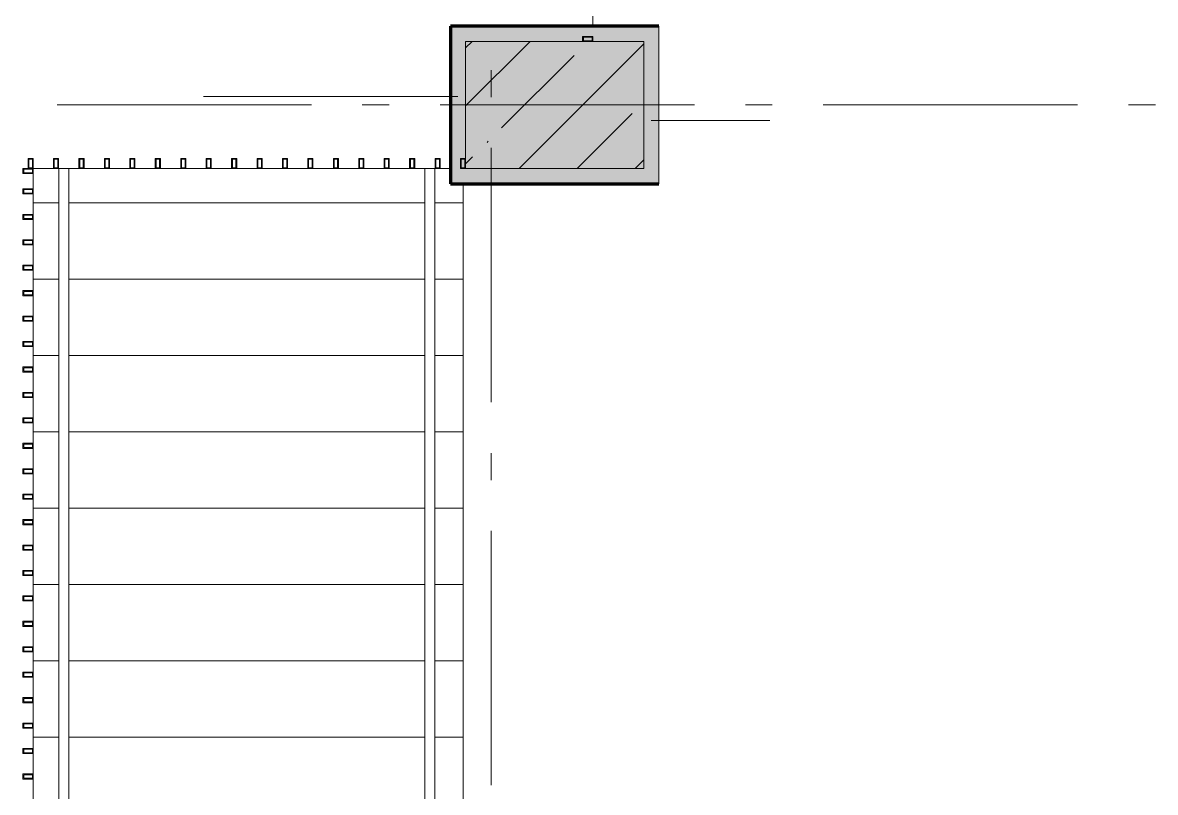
# Model space of a CAD drawing. Header units: millimetres. Extents: x -537608 to 253996, y -217170 to 186033.
# Drawn here: x -223017 to -218565, y 164119 to 167145 of the extents above; entities that cross this region are included whole.
import ezdxf

# ---------------------------------------------------------------- set-up
doc = ezdxf.new("R2010")
doc.units = ezdxf.units.MM
doc.layers.add('16) Лак 1.6м', color=160, linetype='Continuous', lineweight=90)
doc.layers.add('2) окраска коммуникации', color=152, linetype='Continuous', lineweight=30)
doc.layers.add('PDF _Геометрия', color=7, linetype='Continuous')
doc.layers.add('PDF _Сплошная заливка', color=7, linetype='Continuous', true_color=0xffffff)

msp = doc.modelspace()

# ---------------------------------------------------------------- hatches: boundary and pattern name
at = {"layer": '2) окраска коммуникации'}
h = msp.add_hatch(dxfattribs=at)
h.set_pattern_fill('ANSI31', color=5, scale=222)
h.set_pattern_definition([(45, (-258045.5, 58244.4), (-498.4042, 498.4042), [])])
edge = h.paths.add_edge_path()
edge.add_spline(control_points=[(-235816.1191, 159271.232), (-236159.4574, 159033.9082), (-238070.707, 158782.2879), (-238638.1634, 158432.2404), (-238105.9898, 157437.1958), (-235754.1232, 157437.1958), (-234964.4457, 157111.2328), (-232629.7463, 157197.0128), (-230260.7124, 156905.3617), (-229350.8658, 157179.8572), (-227823.0111, 157317.1047), (-227874.2427, 155408.2821), (-228097.4122, 152976.7837), (-227822.7426, 150724.7104), (-228269.0815, 149763.9784), (-227084.5653, 149112.0524), (-225299.2066, 148991.9613), (-224269.1925, 149077.7406), (-223393.6804, 150141.4089), (-223033.1746, 151942.7824), (-223033.1746, 154550.2232), (-224114.1503, 155620.6235), (-222534.7954, 157233.2822), (-223616.3097, 158108.2349), (-222328.7917, 159257.6825), (-224405.9872, 160750.2232), (-223221.471, 161659.5139), (-222637.7958, 162380.0636), (-222998.3466, 163910.6161), (-224371.6993, 165660.5215), (-222551.1261, 167750.2232), (-223117.6326, 168979.9453), (-222465.2915, 170352.4203), (-223735.6423, 171364.6211), (-222688.4609, 172325.3538), (-224215.7041, 173378.4158), (-222584.8491, 174510.7078), (-223546.1958, 175199.8757), (-221881.0047, 176020.4302), (-223048.3552, 176912.5392), (-223134.1899, 177993.3638), (-224026.8692, 177461.5296), (-225297.22, 177718.8682), (-226378.7358, 177221.3459), (-228541.766, 177135.5666), (-230052.4535, 177838.96), (-230103.9537, 176483.6406), (-230103.9537, 175397.7837), (-229211.2743, 175199.8757), (-230121.1209, 173498.5077), (-229039.6066, 172812.2698), (-230258.4573, 170776.7837), (-229761.2561, 169941.1373), (-230774.103, 168425.7837), (-229332.0829, 167750.2232), (-232123.453, 166650.2232), (-233452.141, 167750.2232), (-234104.4836, 166681.5095), (-235855.5078, 167750.2232), (-235443.0905, 165700.2452), (-235100.8307, 164170.835), (-235942.0098, 164546.6834), (-235461.3365, 162982.3976), (-236062.1774, 161973.2927), (-234156.6512, 161458.6141), (-236010.6772, 160206.231), (-235472.7808, 159508.5559), (-235816.1191, 159271.232)], knot_values=[0, 0, 0, 0, 1, 2, 3, 4, 5, 6, 7, 8, 9, 10, 11, 12, 13, 14, 15, 16, 17, 18, 19, 20, 21, 22, 23, 24, 25, 26, 27, 28, 29, 30, 31, 32, 33, 34, 35, 36, 37, 38, 39, 40, 41, 42, 43, 44, 45, 46, 47, 48, 49, 50, 51, 52, 53, 54, 55, 56, 57, 58, 59, 60, 61, 62, 63, 64, 65, 65, 65, 65], degree=3, periodic=0)
edge = h.paths.add_edge_path(flags=16)
edge.add_arc((-231889.6573, 159033.0748), 1468.0305, 125, 235, ccw=False)
edge.add_arc((-231607.6582, 161840.8916), 1959.6809, 125, 235, ccw=False)
edge.add_arc((-231767.132, 163405.6521), 965.4036, 67.5947015, 177.5947014, ccw=False)
edge.add_arc((-231443.7098, 163069.927), 1229.0586, -22.0771327, 87.9228672, ccw=False)
edge.add_arc((-231143.3293, 161410.3894), 1461.9881, -55, 55, ccw=False)
edge.add_arc((-231576.0596, 159327.8343), 1548.9823, -75.1576746, 34.8423253, ccw=False)
edge.add_arc((-231955.4787, 158374.0401), 947.5729, 215, 325, ccw=False)
edge = h.paths.add_edge_path(flags=16)
edge.add_arc((-225566.369, 153285.6185), 1536.9915, 125, 235, ccw=False)
edge.add_arc((-225538.421, 155843.592), 1585.7174, 125, 235, ccw=False)
edge.add_arc((-225137.7183, 159013.7421), 2284.3212, 125, 235, ccw=False)
edge.add_arc((-225658.2126, 162012.8119), 1376.867, 125, 235, ccw=False)
edge.add_arc((-225574.7307, 164105.3721), 1301.2124, 117.8493612, 227.8493611, ccw=False)
edge.add_arc((-225369.6285, 164519.2026), 1097.085, 27.818364, 137.8183639, ccw=False)
edge.add_arc((-225613.8121, 163296.7221), 2117.3814, -55, 55, ccw=False)
edge.add_arc((-225663.381, 159757.0156), 2203.8023, -55, 55, ccw=False)
edge.add_arc((-225163.6815, 156860.1623), 1332.6027, -55, 55, ccw=False)
edge.add_arc((-225407.0732, 154329.3545), 1756.9432, -55, 55, ccw=False)
edge.add_arc((-225725.9779, 153175.5991), 1357.0078, 237.8570658, 347.8570657, ccw=False)
edge = h.paths.add_edge_path(flags=16)
edge.add_arc((-226395.9174, 168135.9149), 1371.9136, 125, 235, ccw=False)
edge.add_arc((-226384.8551, 170399.3253), 1391.2002, 125, 235, ccw=False)
edge.add_arc((-226325.4529, 172763.3694), 1494.7648, 125, 235, ccw=False)
edge.add_arc((-225896.8545, 175145.79), 1730.4953, 112.00239, 222.0023899, ccw=False)
edge.add_arc((-226212.3841, 175253.0022), 1533.7869, -7.4686239, 102.531376, ccw=False)
edge.add_arc((-225760.6269, 173526.9207), 1863.7748, -55, 55, ccw=False)
edge.add_arc((-225829.2376, 170375.5045), 1983.3939, -55, 55, ccw=False)
edge.add_arc((-225610.4468, 168098.6002), 1126.7789, -74.6323479, 35.367652, ccw=False)
edge.add_arc((-226247.326, 167667.1454), 1142.021, 215, 325, ccw=False)
at = {"layer": 'PDF _Сплошная заливка', "true_color": 0xff7d7d, "transparency": 33554559}
for points in [[(-220576.1944, 167071.2521), (-220576.1944, 167131.2528), (-221276.195, 167131.2528), (-221276.195, 167071.2521), (-220751.8927, 167071.2521)], [(-220576.1944, 166571.2523), (-220516.196, 166571.2523), (-220516.196, 167131.2528), (-220576.1944, 167131.2528), (-220576.1944, 167071.2521)]]:
    msp.add_hatch(color=11, dxfattribs=at).paths.add_polyline_path(points)
at = {"layer": 'PDF _Сплошная заливка', "transparency": 33554559}
msp.add_hatch(color=256, dxfattribs=at).paths.add_polyline_path([(-221276.195, 166571.2523), (-220576.1944, 166571.2523), (-220576.1944, 167071.2521), (-221276.195, 167071.2521), (-221276.195, 166911.7807)])

# ---------------------------------------------------------------- linework, layer by layer
at = {"layer": '16) Лак 1.6м'}
for p, q in [((-220516.196, 167131.2506), (-221336.1957, 167131.2506)), ((-221336.1957, 167131.2506), (-221336.1957, 166511.2516)), ((-221336.1957, 166511.2516), (-220516.196, 166511.2516))]:
    msp.add_line(p, q, dxfattribs=at)
at = {"layer": 'PDF _Геометрия', "color": 9, "lineweight": 9, "true_color": 0xc0c0c0}
for p, q in [((-220776.1952, 167131.2528), (-220776.1952, 172361.2526)), ((-222976.1951, 157971.2537), (-222976.1951, 166571.2523)), ((-222976.1951, 166571.2523), (-221336.1957, 166571.2523))]:
    msp.add_line(p, q, dxfattribs=at)
at = {"layer": 'PDF _Геометрия', "lineweight": 9}
for p, q in [((-221276.195, 167131.2528), (-221336.1957, 167131.2528)), ((-221336.1957, 167131.2528), (-221336.1957, 166511.2516)), ((-220576.1944, 167131.2528), (-221276.195, 167131.2528)), ((-220516.196, 167131.2528), (-220576.1944, 167131.2528)), ((-220516.196, 166571.2523), (-220516.196, 167131.2528)), ((-221276.195, 166817.5416), (-221022.4845, 167071.2521)), ((-221276.195, 167045.6405), (-221250.5834, 167071.2521)), ((-221276.195, 167071.2521), (-221276.195, 166571.2523)), ((-220576.1944, 167071.2521), (-221276.195, 167071.2521)), ((-221066.2885, 166571.2523), (-220576.1944, 167061.3442)), ((-220576.1944, 166571.2523), (-220576.1944, 167071.2521)), ((-221134.733, 166730.9046), (-220849.6109, 167016.0267)), ((-221306.1942, 166854.7468), (-222306.1959, 166854.7468)), ((-220838.1895, 166571.2523), (-220621.512, 166787.9299)), ((-220546.1951, 166760.6821), (-220080.0463, 166760.6821)), ((-221191.7583, 166673.8793), (-221187.0175, 166678.6223)), ((-221276.195, 166589.4426), (-221248.7835, 166616.8562)), ((-223016.1948, 166551.2535), (-223016.1948, 166571.2523)), ((-222996.1938, 166611.2521), (-222976.1951, 166611.2521)), ((-222979.1942, 166608.253), (-222993.1948, 166608.253)), ((-222993.1948, 166574.2535), (-222979.1942, 166574.2535)), ((-222976.1951, 166571.2523), (-222976.1951, 166551.2535)), ((-222896.1956, 166611.2521), (-222876.1947, 166611.2521)), ((-222876.1947, 166571.2523), (-222896.1956, 166571.2523)), ((-222879.1937, 166608.253), (-222893.1944, 166608.253)), ((-222893.1944, 166574.2535), (-222879.1937, 166574.2535)), ((-222875.7942, 163736.2539), (-222875.7942, 166571.2523)), ((-222875.7942, 166571.2523), (-222875.7942, 163736.2539)), ((-222835.7945, 163736.2539), (-222835.7945, 166571.2523)), ((-222835.7945, 166571.2523), (-222835.7945, 163736.2539)), ((-222796.1952, 166611.2521), (-222776.1943, 166611.2521)), ((-222776.1943, 166571.2523), (-222796.1952, 166571.2523)), ((-222779.1955, 166608.253), (-222793.194, 166608.253)), ((-222793.194, 166574.2535), (-222779.1955, 166574.2535)), ((-222696.1949, 166611.2521), (-222676.1939, 166611.2521)), ((-222676.1939, 166571.2523), (-222696.1949, 166571.2523)), ((-222679.1951, 166608.253), (-222693.1958, 166608.253)), ((-222693.1958, 166574.2535), (-222679.1951, 166574.2535)), ((-222596.1945, 166611.2521), (-222576.1957, 166611.2521)), ((-222576.1957, 166571.2523), (-222596.1945, 166571.2523)), ((-222579.1947, 166608.253), (-222593.1954, 166608.253)), ((-222593.1954, 166574.2535), (-222579.1947, 166574.2535)), ((-222496.1941, 166611.2521), (-222476.1953, 166611.2521)), ((-222476.1953, 166571.2523), (-222496.1941, 166571.2523)), ((-222479.1944, 166608.253), (-222493.195, 166608.253)), ((-222493.195, 166574.2535), (-222479.1944, 166574.2535)), ((-222396.1959, 166611.2521), (-222376.1949, 166611.2521)), ((-222376.1949, 166571.2523), (-222396.1959, 166571.2523)), ((-222379.1939, 166608.253), (-222393.1946, 166608.253)), ((-222393.1946, 166574.2535), (-222379.1939, 166574.2535)), ((-222296.1954, 166611.2521), (-222276.1945, 166611.2521)), ((-222276.1945, 166571.2523), (-222296.1954, 166571.2523)), ((-222279.1957, 166608.253), (-222293.1943, 166608.253)), ((-222293.1943, 166574.2535), (-222279.1957, 166574.2535)), ((-222196.1951, 166611.2521), (-222176.1941, 166611.2521)), ((-222176.1941, 166571.2523), (-222196.1951, 166571.2523)), ((-222179.1954, 166608.253), (-222193.196, 166608.253)), ((-222193.196, 166574.2535), (-222179.1954, 166574.2535)), ((-222096.1947, 166611.2521), (-222076.1959, 166611.2521)), ((-222076.1959, 166571.2523), (-222096.1947, 166571.2523)), ((-222079.1949, 166608.253), (-222093.1956, 166608.253)), ((-222093.1956, 166574.2535), (-222079.1949, 166574.2535)), ((-221996.1943, 166611.2521), (-221976.1955, 166611.2521)), ((-221976.1955, 166571.2523), (-221996.1943, 166571.2523)), ((-221979.1946, 166608.253), (-221993.1953, 166608.253)), ((-221993.1953, 166574.2535), (-221979.1946, 166574.2535)), ((-221896.1939, 166611.2521), (-221876.1951, 166611.2521)), ((-221876.1951, 166571.2523), (-221896.1939, 166571.2523)), ((-221879.1942, 166608.253), (-221893.1948, 166608.253)), ((-221893.1948, 166574.2535), (-221879.1942, 166574.2535)), ((-221796.1957, 166611.2521), (-221776.1947, 166611.2521)), ((-221776.1947, 166571.2523), (-221796.1957, 166571.2523)), ((-221779.196, 166608.253), (-221793.1945, 166608.253)), ((-221793.1945, 166574.2535), (-221779.196, 166574.2535)), ((-221696.1953, 166611.2521), (-221676.1944, 166611.2521)), ((-221676.1944, 166571.2523), (-221696.1953, 166571.2523)), ((-221679.1956, 166608.253), (-221693.1941, 166608.253)), ((-221693.1941, 166574.2535), (-221679.1956, 166574.2535)), ((-221596.1949, 166611.2521), (-221576.194, 166611.2521)), ((-221576.194, 166571.2523), (-221596.1949, 166571.2523)), ((-221579.1952, 166608.253), (-221593.1958, 166608.253)), ((-221593.1958, 166574.2535), (-221579.1952, 166574.2535)), ((-221496.1945, 166611.2521), (-221476.1957, 166611.2521)), ((-221476.1957, 166571.2523), (-221496.1945, 166571.2523)), ((-221479.1948, 166608.253), (-221493.1955, 166608.253)), ((-221493.1955, 166574.2535), (-221479.1948, 166574.2535)), ((-221436.5943, 163736.2539), (-221436.5943, 166571.2523)), ((-221436.5943, 166571.2523), (-221436.5943, 163736.2539)), ((-221396.5946, 163736.2539), (-221396.5946, 166571.2523)), ((-221396.5946, 166571.2523), (-221396.5946, 163736.2539)), ((-221396.1941, 166611.2521), (-221376.1954, 166611.2521)), ((-221376.1954, 166571.2523), (-221396.1941, 166571.2523)), ((-221379.1945, 166608.253), (-221393.195, 166608.253)), ((-221393.195, 166574.2535), (-221379.1945, 166574.2535)), ((-221276.195, 166571.2523), (-220576.1944, 166571.2523)), ((-220610.0905, 166571.2523), (-220576.1944, 166605.1484)), ((-220516.196, 166511.2516), (-220516.196, 166571.2523)), ((-223013.1957, 166568.2533), (-223013.1957, 166554.2526)), ((-222979.1942, 166554.2526), (-222979.1942, 166568.2533)), ((-223016.1948, 166471.2519), (-223016.1948, 166491.2528)), ((-223013.1957, 166488.2517), (-223013.1957, 166474.2532)), ((-222979.1942, 166474.2532), (-222979.1942, 166488.2517)), ((-222976.1951, 166491.2528), (-222976.1951, 166471.2519)), ((-221336.1957, 166511.2516), (-221276.195, 166511.2516)), ((-221276.195, 166511.2516), (-220516.196, 166511.2516)), ((-223016.1948, 166371.2516), (-223016.1948, 166391.2525)), ((-223013.1957, 166388.2534), (-223013.1957, 166374.2528)), ((-222979.1942, 166374.2528), (-222979.1942, 166388.2534)), ((-222976.1951, 166391.2525), (-222976.1951, 166371.2516)), ((-223016.1948, 166271.2533), (-223016.1948, 166291.2521)), ((-223013.1957, 166288.2531), (-223013.1957, 166274.2524)), ((-222979.1942, 166274.2524), (-222979.1942, 166288.2531)), ((-222976.1951, 166291.2521), (-222976.1951, 166271.2533)), ((-223016.1948, 166171.2529), (-223016.1948, 166191.2517)), ((-223013.1957, 166188.2526), (-223013.1957, 166174.252)), ((-222979.1942, 166174.252), (-222979.1942, 166188.2526)), ((-222976.1951, 166191.2517), (-222976.1951, 166171.2529)), ((-223016.1948, 166071.2526), (-223016.1948, 166091.2535)), ((-223013.1957, 166088.2523), (-223013.1957, 166074.2516)), ((-222979.1942, 166074.2516), (-222979.1942, 166088.2523)), ((-222976.1951, 166091.2535), (-222976.1951, 166071.2526)), ((-223016.1948, 165971.2521), (-223016.1948, 165991.2531)), ((-223013.1957, 165988.2519), (-223013.1957, 165974.2534)), ((-222979.1942, 165974.2534), (-222979.1942, 165988.2519)), ((-222976.1951, 165991.2531), (-222976.1951, 165971.2521)), ((-223016.1948, 165871.2518), (-223016.1948, 165891.2527)), ((-223013.1957, 165888.2536), (-223013.1957, 165874.253)), ((-222979.1942, 165874.253), (-222979.1942, 165888.2536)), ((-222976.1951, 165891.2527), (-222976.1951, 165871.2518)), ((-223016.1948, 165771.2535), (-223016.1948, 165791.2524)), ((-223013.1957, 165788.2533), (-223013.1957, 165774.2526)), ((-222979.1942, 165774.2526), (-222979.1942, 165788.2533)), ((-222976.1951, 165791.2524), (-222976.1951, 165771.2535)), ((-223016.1948, 165671.2531), (-223016.1948, 165691.2519)), ((-223013.1957, 165688.2529), (-223013.1957, 165674.2522)), ((-222979.1942, 165674.2522), (-222979.1942, 165688.2529)), ((-222976.1951, 165691.2519), (-222976.1951, 165671.2531)), ((-223016.1948, 165571.2528), (-223016.1948, 165591.2537)), ((-222976.1951, 165591.2537), (-222976.1951, 165571.2528)), ((-223013.1957, 165588.2525), (-223013.1957, 165574.2518)), ((-222979.1942, 165574.2518), (-222979.1942, 165588.2525)), ((-223016.1948, 165471.2524), (-223016.1948, 165491.2533)), ((-223013.1957, 165488.2521), (-223013.1957, 165474.2536)), ((-222979.1942, 165474.2536), (-222979.1942, 165488.2521)), ((-222976.1951, 165491.2533), (-222976.1951, 165471.2524)), ((-223016.1948, 165371.252), (-223016.1948, 165391.2529)), ((-223013.1957, 165388.2517), (-223013.1957, 165374.2533)), ((-222979.1942, 165374.2533), (-222979.1942, 165388.2517)), ((-222976.1951, 165391.2529), (-222976.1951, 165371.252)), ((-223016.1948, 165271.2538), (-223016.1948, 165291.2526)), ((-223013.1957, 165288.2535), (-223013.1957, 165274.2528)), ((-222979.1942, 165274.2528), (-222979.1942, 165288.2535)), ((-222976.1951, 165291.2526), (-222976.1951, 165271.2538)), ((-223016.1948, 165171.2534), (-223016.1948, 165191.2521)), ((-222976.1951, 165191.2521), (-222976.1951, 165171.2534)), ((-223013.1957, 165188.2531), (-223013.1957, 165174.2525)), ((-222979.1942, 165174.2525), (-222979.1942, 165188.2531)), ((-223016.1948, 165071.253), (-223016.1948, 165091.2518)), ((-223013.1957, 165088.2527), (-223013.1957, 165074.2521)), ((-222979.1942, 165074.2521), (-222979.1942, 165088.2527)), ((-222976.1951, 165091.2518), (-222976.1951, 165071.253)), ((-223016.1948, 164971.2526), (-223016.1948, 164991.2536)), ((-223013.1957, 164988.2523), (-223013.1957, 164974.2538)), ((-222979.1942, 164974.2538), (-222979.1942, 164988.2523)), ((-222976.1951, 164991.2536), (-222976.1951, 164971.2526)), ((-223016.1948, 164871.2522), (-223016.1948, 164891.2531)), ((-223013.1957, 164888.252), (-223013.1957, 164874.2535)), ((-222979.1942, 164874.2535), (-222979.1942, 164888.252)), ((-222976.1951, 164891.2531), (-222976.1951, 164871.2522)), ((-223016.1948, 164771.2519), (-223016.1948, 164787.9351)), ((-223013.1957, 164788.2537), (-223013.1957, 164774.253)), ((-222979.1942, 164774.253), (-222979.1942, 164788.2537)), ((-222976.1951, 164787.9351), (-222976.1951, 164771.2519)), ((-223016.1948, 164671.2536), (-223016.1948, 164691.2524)), ((-223013.1957, 164688.2534), (-223013.1957, 164674.2527)), ((-222979.1942, 164674.2527), (-222979.1942, 164688.2534)), ((-222976.1951, 164691.2524), (-222976.1951, 164671.2536)), ((-223016.1948, 164571.2532), (-223016.1948, 164591.252)), ((-223013.1957, 164588.2529), (-223013.1957, 164574.2523)), ((-222979.1942, 164574.2523), (-222979.1942, 164588.2529)), ((-222976.1951, 164591.252), (-222976.1951, 164571.2532)), ((-223016.1948, 164471.2529), (-223016.1948, 164491.2538)), ((-223013.1957, 164488.2526), (-223013.1957, 164474.2519)), ((-222979.1942, 164474.2519), (-222979.1942, 164488.2526)), ((-222976.1951, 164491.2538), (-222976.1951, 164471.2529)), ((-223016.1948, 164371.2524), (-223016.1948, 164391.2534)), ((-222976.1951, 164391.2534), (-222976.1951, 164371.2524)), ((-223013.1957, 164388.2522), (-223013.1957, 164374.2537)), ((-222979.1942, 164374.2537), (-222979.1942, 164388.2522)), ((-223016.1948, 164271.2521), (-223016.1948, 164291.253)), ((-223013.1957, 164288.2539), (-223013.1957, 164274.2533)), ((-222979.1942, 164274.2533), (-222979.1942, 164288.2539)), ((-222976.1951, 164291.253), (-222976.1951, 164271.2521)), ((-223016.1948, 164171.2538), (-223016.1948, 164191.2526)), ((-223013.1957, 164188.2536), (-223013.1957, 164174.2529)), ((-222979.1942, 164174.2529), (-222979.1942, 164188.2536)), ((-222976.1951, 164191.2526), (-222976.1951, 164171.2538))]:
    msp.add_line(p, q, dxfattribs=at)
at = {"layer": 'PDF _Геометрия', "lineweight": 20}
for p, q in [((-220776.1952, 167090.9043), (-220816.1949, 167090.9043)), ((-220816.1949, 167090.9043), (-220816.1949, 167071.2521)), ((-220813.1958, 167073.9045), (-220813.1958, 167087.9052)), ((-220813.1958, 167087.9052), (-220779.1942, 167087.9052)), ((-220779.1942, 167073.9045), (-220813.1958, 167073.9045)), ((-220779.1942, 167087.9052), (-220779.1942, 167073.9045)), ((-220776.1952, 167071.2521), (-220776.1952, 167090.9043)), ((-222976.1951, 166571.2523), (-223016.1948, 166571.2523)), ((-223016.1948, 166571.2523), (-223016.1948, 166551.2535)), ((-222976.1951, 166611.2521), (-222996.1938, 166611.2521)), ((-222996.1938, 166611.2521), (-222996.1938, 166571.2523)), ((-222996.1938, 166571.2523), (-222976.1951, 166571.2523)), ((-222993.1948, 166574.2535), (-222993.1948, 166608.253)), ((-222993.1948, 166608.253), (-222979.1942, 166608.253)), ((-222979.1942, 166574.2535), (-222993.1948, 166574.2535)), ((-222979.1942, 166608.253), (-222979.1942, 166574.2535)), ((-222976.1951, 166571.2523), (-222976.1951, 166611.2521)), ((-222976.1951, 166551.2535), (-222976.1951, 166571.2523)), ((-222876.1947, 166611.2521), (-222896.1956, 166611.2521)), ((-222896.1956, 166611.2521), (-222896.1956, 166571.2523)), ((-222896.1956, 166571.2523), (-222876.1947, 166571.2523)), ((-222893.1944, 166574.2535), (-222893.1944, 166608.253)), ((-222893.1944, 166608.253), (-222879.1937, 166608.253)), ((-222879.1937, 166574.2535), (-222893.1944, 166574.2535)), ((-222879.1937, 166608.253), (-222879.1937, 166574.2535)), ((-222876.1947, 166571.2523), (-222876.1947, 166611.2521)), ((-222776.1943, 166611.2521), (-222796.1952, 166611.2521)), ((-222796.1952, 166611.2521), (-222796.1952, 166571.2523)), ((-222796.1952, 166571.2523), (-222776.1943, 166571.2523)), ((-222793.194, 166574.2535), (-222793.194, 166608.253)), ((-222793.194, 166608.253), (-222779.1955, 166608.253)), ((-222779.1955, 166574.2535), (-222793.194, 166574.2535)), ((-222779.1955, 166608.253), (-222779.1955, 166574.2535)), ((-222776.1943, 166571.2523), (-222776.1943, 166611.2521)), ((-222676.1939, 166611.2521), (-222696.1949, 166611.2521)), ((-222696.1949, 166611.2521), (-222696.1949, 166571.2523)), ((-222696.1949, 166571.2523), (-222676.1939, 166571.2523)), ((-222693.1958, 166574.2535), (-222693.1958, 166608.253)), ((-222693.1958, 166608.253), (-222679.1951, 166608.253)), ((-222679.1951, 166574.2535), (-222693.1958, 166574.2535)), ((-222679.1951, 166608.253), (-222679.1951, 166574.2535)), ((-222676.1939, 166571.2523), (-222676.1939, 166611.2521)), ((-222576.1957, 166611.2521), (-222596.1945, 166611.2521)), ((-222596.1945, 166611.2521), (-222596.1945, 166571.2523)), ((-222596.1945, 166571.2523), (-222576.1957, 166571.2523)), ((-222593.1954, 166574.2535), (-222593.1954, 166608.253)), ((-222593.1954, 166608.253), (-222579.1947, 166608.253)), ((-222579.1947, 166574.2535), (-222593.1954, 166574.2535)), ((-222579.1947, 166608.253), (-222579.1947, 166574.2535)), ((-222576.1957, 166571.2523), (-222576.1957, 166611.2521)), ((-222476.1953, 166611.2521), (-222496.1941, 166611.2521)), ((-222496.1941, 166611.2521), (-222496.1941, 166571.2523)), ((-222496.1941, 166571.2523), (-222476.1953, 166571.2523)), ((-222493.195, 166574.2535), (-222493.195, 166608.253)), ((-222493.195, 166608.253), (-222479.1944, 166608.253)), ((-222479.1944, 166574.2535), (-222493.195, 166574.2535)), ((-222479.1944, 166608.253), (-222479.1944, 166574.2535)), ((-222476.1953, 166571.2523), (-222476.1953, 166611.2521)), ((-222376.1949, 166611.2521), (-222396.1959, 166611.2521)), ((-222396.1959, 166611.2521), (-222396.1959, 166571.2523)), ((-222396.1959, 166571.2523), (-222376.1949, 166571.2523)), ((-222393.1946, 166574.2535), (-222393.1946, 166608.253)), ((-222393.1946, 166608.253), (-222379.1939, 166608.253)), ((-222379.1939, 166574.2535), (-222393.1946, 166574.2535)), ((-222379.1939, 166608.253), (-222379.1939, 166574.2535)), ((-222376.1949, 166571.2523), (-222376.1949, 166611.2521)), ((-222276.1945, 166611.2521), (-222296.1954, 166611.2521)), ((-222296.1954, 166611.2521), (-222296.1954, 166571.2523)), ((-222296.1954, 166571.2523), (-222276.1945, 166571.2523)), ((-222293.1943, 166574.2535), (-222293.1943, 166608.253)), ((-222293.1943, 166608.253), (-222279.1957, 166608.253)), ((-222279.1957, 166574.2535), (-222293.1943, 166574.2535)), ((-222279.1957, 166608.253), (-222279.1957, 166574.2535)), ((-222276.1945, 166571.2523), (-222276.1945, 166611.2521)), ((-222176.1941, 166611.2521), (-222196.1951, 166611.2521)), ((-222196.1951, 166611.2521), (-222196.1951, 166571.2523)), ((-222196.1951, 166571.2523), (-222176.1941, 166571.2523)), ((-222193.196, 166574.2535), (-222193.196, 166608.253)), ((-222193.196, 166608.253), (-222179.1954, 166608.253)), ((-222179.1954, 166574.2535), (-222193.196, 166574.2535)), ((-222179.1954, 166608.253), (-222179.1954, 166574.2535)), ((-222176.1941, 166571.2523), (-222176.1941, 166611.2521)), ((-222076.1959, 166611.2521), (-222096.1947, 166611.2521)), ((-222096.1947, 166611.2521), (-222096.1947, 166571.2523)), ((-222096.1947, 166571.2523), (-222076.1959, 166571.2523)), ((-222093.1956, 166574.2535), (-222093.1956, 166608.253)), ((-222093.1956, 166608.253), (-222079.1949, 166608.253)), ((-222079.1949, 166574.2535), (-222093.1956, 166574.2535)), ((-222079.1949, 166608.253), (-222079.1949, 166574.2535)), ((-222076.1959, 166571.2523), (-222076.1959, 166611.2521)), ((-221976.1955, 166611.2521), (-221996.1943, 166611.2521)), ((-221996.1943, 166611.2521), (-221996.1943, 166571.2523)), ((-221996.1943, 166571.2523), (-221976.1955, 166571.2523)), ((-221993.1953, 166574.2535), (-221993.1953, 166608.253)), ((-221993.1953, 166608.253), (-221979.1946, 166608.253)), ((-221979.1946, 166574.2535), (-221993.1953, 166574.2535)), ((-221979.1946, 166608.253), (-221979.1946, 166574.2535)), ((-221976.1955, 166571.2523), (-221976.1955, 166611.2521)), ((-221876.1951, 166611.2521), (-221896.1939, 166611.2521)), ((-221896.1939, 166611.2521), (-221896.1939, 166571.2523)), ((-221896.1939, 166571.2523), (-221876.1951, 166571.2523)), ((-221893.1948, 166574.2535), (-221893.1948, 166608.253)), ((-221893.1948, 166608.253), (-221879.1942, 166608.253)), ((-221879.1942, 166574.2535), (-221893.1948, 166574.2535)), ((-221879.1942, 166608.253), (-221879.1942, 166574.2535)), ((-221876.1951, 166571.2523), (-221876.1951, 166611.2521)), ((-221776.1947, 166611.2521), (-221796.1957, 166611.2521)), ((-221796.1957, 166611.2521), (-221796.1957, 166571.2523)), ((-221796.1957, 166571.2523), (-221776.1947, 166571.2523)), ((-221793.1945, 166574.2535), (-221793.1945, 166608.253)), ((-221793.1945, 166608.253), (-221779.196, 166608.253)), ((-221779.196, 166574.2535), (-221793.1945, 166574.2535)), ((-221779.196, 166608.253), (-221779.196, 166574.2535)), ((-221776.1947, 166571.2523), (-221776.1947, 166611.2521)), ((-221676.1944, 166611.2521), (-221696.1953, 166611.2521)), ((-221696.1953, 166611.2521), (-221696.1953, 166571.2523)), ((-221696.1953, 166571.2523), (-221676.1944, 166571.2523)), ((-221693.1941, 166574.2535), (-221693.1941, 166608.253)), ((-221693.1941, 166608.253), (-221679.1956, 166608.253)), ((-221679.1956, 166574.2535), (-221693.1941, 166574.2535)), ((-221679.1956, 166608.253), (-221679.1956, 166574.2535)), ((-221676.1944, 166571.2523), (-221676.1944, 166611.2521)), ((-221576.194, 166611.2521), (-221596.1949, 166611.2521)), ((-221596.1949, 166611.2521), (-221596.1949, 166571.2523)), ((-221596.1949, 166571.2523), (-221576.194, 166571.2523)), ((-221593.1958, 166574.2535), (-221593.1958, 166608.253)), ((-221593.1958, 166608.253), (-221579.1952, 166608.253)), ((-221579.1952, 166574.2535), (-221593.1958, 166574.2535)), ((-221579.1952, 166608.253), (-221579.1952, 166574.2535)), ((-221576.194, 166571.2523), (-221576.194, 166611.2521)), ((-221476.1957, 166611.2521), (-221496.1945, 166611.2521)), ((-221496.1945, 166611.2521), (-221496.1945, 166571.2523)), ((-221496.1945, 166571.2523), (-221476.1957, 166571.2523)), ((-221493.1955, 166574.2535), (-221493.1955, 166608.253)), ((-221493.1955, 166608.253), (-221479.1948, 166608.253)), ((-221479.1948, 166574.2535), (-221493.1955, 166574.2535)), ((-221479.1948, 166608.253), (-221479.1948, 166574.2535)), ((-221476.1957, 166571.2523), (-221476.1957, 166611.2521)), ((-221376.1954, 166611.2521), (-221396.1941, 166611.2521)), ((-221396.1941, 166611.2521), (-221396.1941, 166571.2523)), ((-221396.1941, 166571.2523), (-221376.1954, 166571.2523)), ((-221393.195, 166574.2535), (-221393.195, 166608.253)), ((-221393.195, 166608.253), (-221379.1945, 166608.253)), ((-221379.1945, 166574.2535), (-221393.195, 166574.2535)), ((-221379.1945, 166608.253), (-221379.1945, 166574.2535)), ((-221376.1954, 166571.2523), (-221376.1954, 166611.2521)), ((-221276.195, 166611.2521), (-221296.1959, 166611.2521)), ((-221296.1959, 166611.2521), (-221296.1959, 166571.2523)), ((-221296.1959, 166571.2523), (-221276.195, 166571.2523)), ((-221293.1947, 166574.2535), (-221293.1947, 166608.253)), ((-221293.1947, 166608.253), (-221279.194, 166608.253)), ((-221279.194, 166574.2535), (-221293.1947, 166574.2535)), ((-221279.194, 166608.253), (-221279.194, 166574.2535)), ((-223016.1948, 166551.2535), (-222976.1951, 166551.2535)), ((-223013.1957, 166554.2526), (-223013.1957, 166568.2533)), ((-223013.1957, 166568.2533), (-222979.1942, 166568.2533)), ((-222979.1942, 166554.2526), (-223013.1957, 166554.2526)), ((-222979.1942, 166568.2533), (-222979.1942, 166554.2526)), ((-223016.1948, 166491.2528), (-223016.1948, 166471.2519)), ((-222976.1951, 166491.2528), (-223016.1948, 166491.2528)), ((-223013.1957, 166474.2532), (-223013.1957, 166488.2517)), ((-223013.1957, 166488.2517), (-222979.1942, 166488.2517)), ((-222979.1942, 166488.2517), (-222979.1942, 166474.2532)), ((-222976.1951, 166471.2519), (-222976.1951, 166491.2528)), ((-223016.1948, 166471.2519), (-222976.1951, 166471.2519)), ((-222979.1942, 166474.2532), (-223013.1957, 166474.2532)), ((-223016.1948, 166391.2525), (-223016.1948, 166371.2516)), ((-222976.1951, 166391.2525), (-223016.1948, 166391.2525)), ((-223016.1948, 166371.2516), (-222976.1951, 166371.2516)), ((-223013.1957, 166374.2528), (-223013.1957, 166388.2534)), ((-223013.1957, 166388.2534), (-222979.1942, 166388.2534)), ((-222979.1942, 166374.2528), (-223013.1957, 166374.2528)), ((-222979.1942, 166388.2534), (-222979.1942, 166374.2528)), ((-222976.1951, 166371.2516), (-222976.1951, 166391.2525)), ((-223016.1948, 166291.2521), (-223016.1948, 166271.2533)), ((-222976.1951, 166291.2521), (-223016.1948, 166291.2521)), ((-223016.1948, 166271.2533), (-222976.1951, 166271.2533)), ((-223013.1957, 166274.2524), (-223013.1957, 166288.2531)), ((-223013.1957, 166288.2531), (-222979.1942, 166288.2531)), ((-222979.1942, 166274.2524), (-223013.1957, 166274.2524)), ((-222979.1942, 166288.2531), (-222979.1942, 166274.2524)), ((-222976.1951, 166271.2533), (-222976.1951, 166291.2521)), ((-223016.1948, 166191.2517), (-223016.1948, 166171.2529)), ((-222976.1951, 166191.2517), (-223016.1948, 166191.2517)), ((-223016.1948, 166171.2529), (-222976.1951, 166171.2529)), ((-223013.1957, 166174.252), (-223013.1957, 166188.2526)), ((-223013.1957, 166188.2526), (-222979.1942, 166188.2526)), ((-222979.1942, 166174.252), (-223013.1957, 166174.252)), ((-222979.1942, 166188.2526), (-222979.1942, 166174.252)), ((-222976.1951, 166171.2529), (-222976.1951, 166191.2517)), ((-223016.1948, 166091.2535), (-223016.1948, 166071.2526)), ((-222976.1951, 166091.2535), (-223016.1948, 166091.2535)), ((-223013.1957, 166074.2516), (-223013.1957, 166088.2523)), ((-223013.1957, 166088.2523), (-222979.1942, 166088.2523)), ((-222979.1942, 166088.2523), (-222979.1942, 166074.2516)), ((-222976.1951, 166071.2526), (-222976.1951, 166091.2535)), ((-223016.1948, 166071.2526), (-222976.1951, 166071.2526)), ((-222979.1942, 166074.2516), (-223013.1957, 166074.2516)), ((-223016.1948, 165991.2531), (-223016.1948, 165971.2521)), ((-222976.1951, 165991.2531), (-223016.1948, 165991.2531)), ((-223016.1948, 165971.2521), (-222976.1951, 165971.2521)), ((-223013.1957, 165974.2534), (-223013.1957, 165988.2519)), ((-223013.1957, 165988.2519), (-222979.1942, 165988.2519)), ((-222979.1942, 165974.2534), (-223013.1957, 165974.2534)), ((-222979.1942, 165988.2519), (-222979.1942, 165974.2534)), ((-222976.1951, 165971.2521), (-222976.1951, 165991.2531)), ((-223016.1948, 165891.2527), (-223016.1948, 165871.2518)), ((-222976.1951, 165891.2527), (-223016.1948, 165891.2527)), ((-223016.1948, 165871.2518), (-222976.1951, 165871.2518)), ((-223013.1957, 165874.253), (-223013.1957, 165888.2536)), ((-223013.1957, 165888.2536), (-222979.1942, 165888.2536)), ((-222979.1942, 165874.253), (-223013.1957, 165874.253)), ((-222979.1942, 165888.2536), (-222979.1942, 165874.253)), ((-222976.1951, 165871.2518), (-222976.1951, 165891.2527)), ((-223016.1948, 165791.2524), (-223016.1948, 165771.2535)), ((-222976.1951, 165791.2524), (-223016.1948, 165791.2524)), ((-223016.1948, 165771.2535), (-222976.1951, 165771.2535)), ((-223013.1957, 165774.2526), (-223013.1957, 165788.2533)), ((-223013.1957, 165788.2533), (-222979.1942, 165788.2533)), ((-222979.1942, 165774.2526), (-223013.1957, 165774.2526)), ((-222979.1942, 165788.2533), (-222979.1942, 165774.2526)), ((-222976.1951, 165771.2535), (-222976.1951, 165791.2524)), ((-223016.1948, 165691.2519), (-223016.1948, 165671.2531)), ((-222976.1951, 165691.2519), (-223016.1948, 165691.2519)), ((-223013.1957, 165674.2522), (-223013.1957, 165688.2529)), ((-223013.1957, 165688.2529), (-222979.1942, 165688.2529)), ((-222979.1942, 165688.2529), (-222979.1942, 165674.2522)), ((-222976.1951, 165671.2531), (-222976.1951, 165691.2519)), ((-223016.1948, 165671.2531), (-222976.1951, 165671.2531)), ((-222979.1942, 165674.2522), (-223013.1957, 165674.2522)), ((-223016.1948, 165591.2537), (-223016.1948, 165571.2528)), ((-222976.1951, 165591.2537), (-223016.1948, 165591.2537)), ((-222976.1951, 165571.2528), (-222976.1951, 165591.2537)), ((-223016.1948, 165571.2528), (-222976.1951, 165571.2528)), ((-223013.1957, 165574.2518), (-223013.1957, 165588.2525)), ((-223013.1957, 165588.2525), (-222979.1942, 165588.2525)), ((-222979.1942, 165574.2518), (-223013.1957, 165574.2518)), ((-222979.1942, 165588.2525), (-222979.1942, 165574.2518)), ((-223016.1948, 165491.2533), (-223016.1948, 165471.2524)), ((-222976.1951, 165491.2533), (-223016.1948, 165491.2533)), ((-223016.1948, 165471.2524), (-222976.1951, 165471.2524)), ((-223013.1957, 165474.2536), (-223013.1957, 165488.2521)), ((-223013.1957, 165488.2521), (-222979.1942, 165488.2521)), ((-222979.1942, 165474.2536), (-223013.1957, 165474.2536)), ((-222979.1942, 165488.2521), (-222979.1942, 165474.2536)), ((-222976.1951, 165471.2524), (-222976.1951, 165491.2533)), ((-223016.1948, 165391.2529), (-223016.1948, 165371.252)), ((-222976.1951, 165391.2529), (-223016.1948, 165391.2529)), ((-223016.1948, 165371.252), (-222976.1951, 165371.252)), ((-223013.1957, 165374.2533), (-223013.1957, 165388.2517)), ((-223013.1957, 165388.2517), (-222979.1942, 165388.2517)), ((-222979.1942, 165374.2533), (-223013.1957, 165374.2533)), ((-222979.1942, 165388.2517), (-222979.1942, 165374.2533)), ((-222976.1951, 165371.252), (-222976.1951, 165391.2529)), ((-223016.1948, 165291.2526), (-223016.1948, 165271.2538)), ((-222976.1951, 165291.2526), (-223016.1948, 165291.2526)), ((-223013.1957, 165274.2528), (-223013.1957, 165288.2535)), ((-223013.1957, 165288.2535), (-222979.1942, 165288.2535)), ((-222979.1942, 165288.2535), (-222979.1942, 165274.2528)), ((-222976.1951, 165271.2538), (-222976.1951, 165291.2526)), ((-223016.1948, 165271.2538), (-222976.1951, 165271.2538)), ((-222979.1942, 165274.2528), (-223013.1957, 165274.2528)), ((-223016.1948, 165191.2521), (-223016.1948, 165171.2534)), ((-222976.1951, 165191.2521), (-223016.1948, 165191.2521)), ((-222976.1951, 165171.2534), (-222976.1951, 165191.2521)), ((-223016.1948, 165171.2534), (-222976.1951, 165171.2534)), ((-223013.1957, 165174.2525), (-223013.1957, 165188.2531)), ((-223013.1957, 165188.2531), (-222979.1942, 165188.2531)), ((-222979.1942, 165174.2525), (-223013.1957, 165174.2525)), ((-222979.1942, 165188.2531), (-222979.1942, 165174.2525)), ((-223016.1948, 165091.2518), (-223016.1948, 165071.253)), ((-222976.1951, 165091.2518), (-223016.1948, 165091.2518)), ((-223016.1948, 165071.253), (-222976.1951, 165071.253)), ((-223013.1957, 165074.2521), (-223013.1957, 165088.2527)), ((-223013.1957, 165088.2527), (-222979.1942, 165088.2527)), ((-222979.1942, 165074.2521), (-223013.1957, 165074.2521)), ((-222979.1942, 165088.2527), (-222979.1942, 165074.2521)), ((-222976.1951, 165071.253), (-222976.1951, 165091.2518)), ((-223016.1948, 164991.2536), (-223016.1948, 164971.2526)), ((-222976.1951, 164991.2536), (-223016.1948, 164991.2536)), ((-223016.1948, 164971.2526), (-222976.1951, 164971.2526)), ((-223013.1957, 164974.2538), (-223013.1957, 164988.2523)), ((-223013.1957, 164988.2523), (-222979.1942, 164988.2523)), ((-222979.1942, 164974.2538), (-223013.1957, 164974.2538)), ((-222979.1942, 164988.2523), (-222979.1942, 164974.2538)), ((-222976.1951, 164971.2526), (-222976.1951, 164991.2536)), ((-223016.1948, 164891.2531), (-223016.1948, 164871.2522)), ((-222976.1951, 164891.2531), (-223016.1948, 164891.2531)), ((-223013.1957, 164874.2535), (-223013.1957, 164888.252)), ((-223013.1957, 164888.252), (-222979.1942, 164888.252)), ((-222979.1942, 164888.252), (-222979.1942, 164874.2535)), ((-222976.1951, 164871.2522), (-222976.1951, 164891.2531)), ((-223016.1948, 164871.2522), (-222976.1951, 164871.2522)), ((-222979.1942, 164874.2535), (-223013.1957, 164874.2535)), ((-223016.1948, 164791.2528), (-223016.1948, 164771.2519)), ((-222976.1951, 164791.2528), (-223016.1948, 164791.2528)), ((-222976.1951, 164771.2519), (-222976.1951, 164791.2528)), ((-223016.1948, 164771.2519), (-222976.1951, 164771.2519)), ((-223013.1957, 164774.253), (-223013.1957, 164788.2537)), ((-223013.1957, 164788.2537), (-222979.1942, 164788.2537)), ((-222979.1942, 164774.253), (-223013.1957, 164774.253)), ((-222979.1942, 164788.2537), (-222979.1942, 164774.253)), ((-223016.1948, 164691.2524), (-223016.1948, 164671.2536)), ((-222976.1951, 164691.2524), (-223016.1948, 164691.2524)), ((-223016.1948, 164671.2536), (-222976.1951, 164671.2536)), ((-223013.1957, 164674.2527), (-223013.1957, 164688.2534)), ((-223013.1957, 164688.2534), (-222979.1942, 164688.2534)), ((-222979.1942, 164674.2527), (-223013.1957, 164674.2527)), ((-222979.1942, 164688.2534), (-222979.1942, 164674.2527)), ((-222976.1951, 164671.2536), (-222976.1951, 164691.2524)), ((-223016.1948, 164591.252), (-223016.1948, 164571.2532)), ((-222976.1951, 164591.252), (-223016.1948, 164591.252)), ((-223016.1948, 164571.2532), (-222976.1951, 164571.2532)), ((-223013.1957, 164574.2523), (-223013.1957, 164588.2529)), ((-223013.1957, 164588.2529), (-222979.1942, 164588.2529)), ((-222979.1942, 164574.2523), (-223013.1957, 164574.2523)), ((-222979.1942, 164588.2529), (-222979.1942, 164574.2523)), ((-222976.1951, 164571.2532), (-222976.1951, 164591.252)), ((-223016.1948, 164491.2538), (-223016.1948, 164471.2529)), ((-222976.1951, 164491.2538), (-223016.1948, 164491.2538)), ((-223013.1957, 164474.2519), (-223013.1957, 164488.2526)), ((-223013.1957, 164488.2526), (-222979.1942, 164488.2526)), ((-222979.1942, 164488.2526), (-222979.1942, 164474.2519)), ((-222976.1951, 164471.2529), (-222976.1951, 164491.2538)), ((-223016.1948, 164471.2529), (-222976.1951, 164471.2529)), ((-222979.1942, 164474.2519), (-223013.1957, 164474.2519)), ((-223016.1948, 164391.2534), (-223016.1948, 164371.2524)), ((-222976.1951, 164391.2534), (-223016.1948, 164391.2534)), ((-222976.1951, 164371.2524), (-222976.1951, 164391.2534)), ((-223016.1948, 164371.2524), (-222976.1951, 164371.2524)), ((-223013.1957, 164374.2537), (-223013.1957, 164388.2522)), ((-223013.1957, 164388.2522), (-222979.1942, 164388.2522)), ((-222979.1942, 164374.2537), (-223013.1957, 164374.2537)), ((-222979.1942, 164388.2522), (-222979.1942, 164374.2537)), ((-223016.1948, 164291.253), (-223016.1948, 164271.2521)), ((-222976.1951, 164291.253), (-223016.1948, 164291.253)), ((-223016.1948, 164271.2521), (-222976.1951, 164271.2521)), ((-223013.1957, 164274.2533), (-223013.1957, 164288.2539)), ((-223013.1957, 164288.2539), (-222979.1942, 164288.2539)), ((-222979.1942, 164274.2533), (-223013.1957, 164274.2533)), ((-222979.1942, 164288.2539), (-222979.1942, 164274.2533)), ((-222976.1951, 164271.2521), (-222976.1951, 164291.253)), ((-223016.1948, 164191.2526), (-223016.1948, 164171.2538)), ((-222976.1951, 164191.2526), (-223016.1948, 164191.2526)), ((-223016.1948, 164171.2538), (-222976.1951, 164171.2538)), ((-223013.1957, 164174.2529), (-223013.1957, 164188.2536)), ((-223013.1957, 164188.2536), (-222979.1942, 164188.2536)), ((-222979.1942, 164174.2529), (-223013.1957, 164174.2529)), ((-222979.1942, 164188.2536), (-222979.1942, 164174.2529)), ((-222976.1951, 164171.2538), (-222976.1951, 164191.2526))]:
    msp.add_line(p, q, dxfattribs=at)
at = {"layer": 'PDF _Геометрия', "color": 253, "lineweight": 9, "true_color": 0xaaaaaa}
for p, q in [((-221176.1946, 166852.4948), (-221176.1946, 166958.3296)), ((-222882.4231, 166821.2533), (-221882.4236, 166821.2533)), ((-221682.4229, 166821.2533), (-221576.5901, 166821.2533)), ((-221376.5893, 166821.2533), (-220376.5898, 166821.2533)), ((-220176.5891, 166821.2533), (-220070.7563, 166821.2533)), ((-219870.7577, 166821.2533), (-218870.756, 166821.2533)), ((-218670.7574, 166821.2533), (-218564.9247, 166821.2533)), ((-221176.1946, 165652.4966), (-221176.1946, 166652.4962)), ((-221286.1954, 166511.2516), (-221286.1954, 166436.2535)), ((-222976.1951, 166436.2535), (-222875.7942, 166436.2535)), ((-222875.7942, 166436.2535), (-222976.1951, 166436.2535)), ((-222835.7945, 166436.2535), (-221436.5943, 166436.2535)), ((-221436.5943, 166436.2535), (-222835.7945, 166436.2535)), ((-221396.5946, 166436.2535), (-221286.1954, 166436.2535)), ((-221286.1954, 166436.2535), (-221396.5946, 166436.2535)), ((-221286.1954, 166436.2535), (-221286.1954, 166136.2524)), ((-222976.1951, 166136.2524), (-222875.7942, 166136.2524)), ((-222875.7942, 166136.2524), (-222976.1951, 166136.2524)), ((-222835.7945, 166136.2524), (-221436.5943, 166136.2524)), ((-221436.5943, 166136.2524), (-222835.7945, 166136.2524)), ((-221396.5946, 166136.2524), (-221286.1954, 166136.2524)), ((-221286.1954, 166136.2524), (-221396.5946, 166136.2524)), ((-221286.1954, 166136.2524), (-221286.1954, 165836.2534)), ((-222976.1951, 165836.2534), (-222875.7942, 165836.2534)), ((-222875.7942, 165836.2534), (-222976.1951, 165836.2534)), ((-222835.7945, 165836.2534), (-221436.5943, 165836.2534)), ((-221436.5943, 165836.2534), (-222835.7945, 165836.2534)), ((-221396.5946, 165836.2534), (-221286.1954, 165836.2534)), ((-221286.1954, 165836.2534), (-221396.5946, 165836.2534)), ((-221286.1954, 165836.2534), (-221286.1954, 165536.2522)), ((-222976.1951, 165536.2522), (-222875.7942, 165536.2522)), ((-222875.7942, 165536.2522), (-222976.1951, 165536.2522)), ((-222835.7945, 165536.2522), (-221436.5943, 165536.2522)), ((-221436.5943, 165536.2522), (-222835.7945, 165536.2522)), ((-221396.5946, 165536.2522), (-221286.1954, 165536.2522)), ((-221286.1954, 165536.2522), (-221396.5946, 165536.2522)), ((-221286.1954, 165536.2522), (-221286.1954, 165236.2532)), ((-221176.1946, 165346.6631), (-221176.1946, 165452.4958)), ((-222976.1951, 165236.2532), (-222875.7942, 165236.2532)), ((-222875.7942, 165236.2532), (-222976.1951, 165236.2532)), ((-222835.7945, 165236.2532), (-221436.5943, 165236.2532)), ((-221436.5943, 165236.2532), (-222835.7945, 165236.2532)), ((-221396.5946, 165236.2532), (-221286.1954, 165236.2532)), ((-221286.1954, 165236.2532), (-221396.5946, 165236.2532)), ((-221286.1954, 165236.2532), (-221286.1954, 164936.252)), ((-221176.1946, 164146.6628), (-221176.1946, 165146.6624)), ((-222976.1951, 164936.252), (-222875.7942, 164936.252)), ((-222875.7942, 164936.252), (-222976.1951, 164936.252)), ((-222835.7945, 164936.252), (-221436.5943, 164936.252)), ((-221436.5943, 164936.252), (-222835.7945, 164936.252)), ((-221396.5946, 164936.252), (-221286.1954, 164936.252)), ((-221286.1954, 164936.252), (-221396.5946, 164936.252)), ((-221286.1954, 164936.252), (-221286.1954, 164636.253)), ((-222976.1951, 164636.253), (-222875.7942, 164636.253)), ((-222875.7942, 164636.253), (-222976.1951, 164636.253)), ((-222835.7945, 164636.253), (-221436.5943, 164636.253)), ((-221436.5943, 164636.253), (-222835.7945, 164636.253)), ((-221396.5946, 164636.253), (-221286.1954, 164636.253)), ((-221286.1954, 164636.253), (-221396.5946, 164636.253)), ((-221286.1954, 164636.253), (-221286.1954, 164336.2519)), ((-222976.1951, 164336.2519), (-222875.7942, 164336.2519)), ((-222875.7942, 164336.2519), (-222976.1951, 164336.2519)), ((-222835.7945, 164336.2519), (-221436.5943, 164336.2519)), ((-221436.5943, 164336.2519), (-222835.7945, 164336.2519)), ((-221396.5946, 164336.2519), (-221286.1954, 164336.2519)), ((-221286.1954, 164336.2519), (-221396.5946, 164336.2519)), ((-221286.1954, 164336.2519), (-221286.1954, 164036.2529))]:
    msp.add_line(p, q, dxfattribs=at)
at = {"layer": 'PDF _Сплошная заливка', "color": 11, "lineweight": 35, "true_color": 0xff7d7d, "transparency": 33554559}
for points in [[(-221276.195, 166511.2516), (-221276.195, 167131.2528), (-221336.1957, 166511.2516), (-221336.1957, 167131.2528)], [(-221276.195, 166511.2516), (-220516.196, 166511.2516), (-221276.195, 166571.2523), (-220516.196, 166571.2523)]]:
    msp.add_solid(points, dxfattribs=at)

doc.saveas('drawing.dxf')
